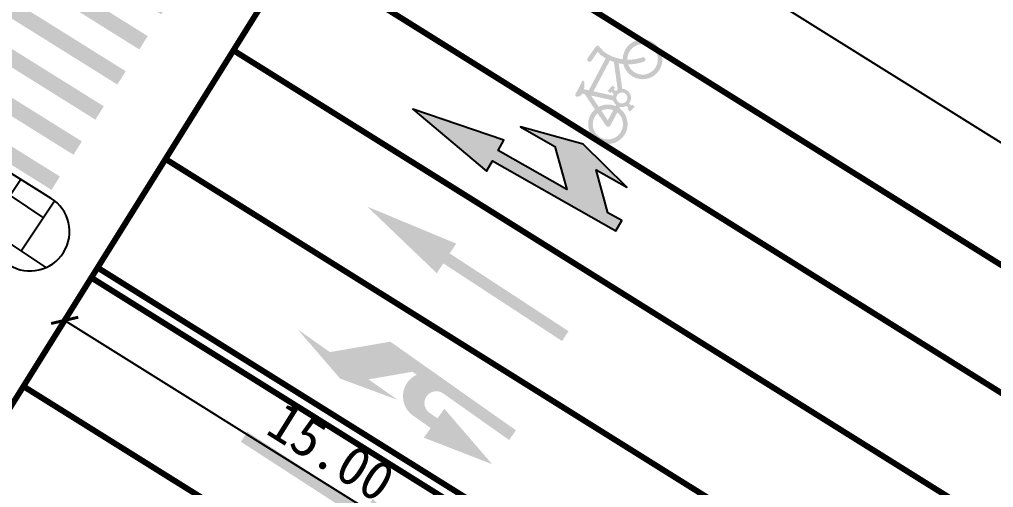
# Model space of a CAD drawing. Header units: millimetres. Extents: x 67536 to 67858, y 50657 to 50929.
# Drawn here: x 67718.04 to 67742.75, y 50755.44 to 50767.31 of the extents above; entities that cross this region are included whole.
import ezdxf

# ---------------------------------------------------------------- set-up
doc = ezdxf.new("R2010")
doc.units = ezdxf.units.MM
doc.linetypes.add('JTSS01', pattern=[6, 2, -4])
for name, color, linetype in [('@-中心线', 2, 'Continuous'), ('@-地面图案', 7, 'Continuous'), ('@-标注', 7, 'Continuous'), ('@-注释', 7, 'Continuous'), ('@-路面边线', 7, 'Continuous'), ('@-辅助设计', 4, 'Continuous'), ('@-隔离岛', 3, 'Continuous')]:
    doc.layers.add(name, color=color, linetype=linetype)
doc.layers.add('@-道路标线', color=7, linetype='Continuous', lineweight=0)
doc.layers.get('0').off()
doc.layers.get('@-辅助设计').off()
doc.styles.add('--黑体', font='simhei.ttf')
doc.dimstyles.new('标志标注', dxfattribs={"dimtxt": 1, "dimasz": 0.5, "dimexe": 0, "dimexo": 0, "dimgap": 0.25, "dimtad": 1, "dimzin": 0, "dimdsep": 46, "dimtxsty": '--黑体', "dimblk": 'ARCHTICK', "dimcen": 0.09, "dimadec": 0, "dimazin": 0, "dimtfac": 1, "dimtix": 1, "dimtmove": 1, "dimatfit": 0, "dimfxl": 1, "dimtolj": 1, "dimtzin": 0, "dimarcsym": 0})

# ---------------------------------------------------------------- blocks, each defined once
blk = doc.blocks.new('6米直行加右转')
at = {"layer": '@-地面图案'}
blk.add_hatch(color=256, dxfattribs=at).paths.add_polyline_path([(1.600000000000023, -0.1500000000000057), (3.600000000000023, -0.1500000000000057), (3.600000000000023, -0.4500000000000171), (5.999999999999999, -2.846334279382745e-14), (3.600000000000023, 0.4499999999999604), (3.600000000000022, 0.1500000000000057), (0, 0.1500000000000057), (0, -0.1500000000000057), (0.399999999999977, -0.1500000000000057), (1.199999999999989, -0.9500000000000169), (0.300000000000012, -0.9500000000000169), (1.800000000000011, -1.349999999999994), (3.399999999999977, -0.9500000000000172), (2.399999999999977, -0.950000000000017)])
at = {"layer": '@-地面图案', "linetype": 'Continuous'}
blk.add_lwpolyline([(1.800000000000011, -1.349999999999994), (3.399999999999977, -0.950000000000017), (2.399999999999977, -0.950000000000017), (1.600000000000023, -0.1500000000000057), (3.600000000000023, -0.1500000000000057), (3.600000000000023, -0.4500000000000171), (6, -2.842170943040401e-14), (3.600000000000023, 0.4499999999999602), (3.600000000000023, 0.1500000000000057), (0, 0.1500000000000057), (0, -0.1500000000000057), (0.3999999999999773, -0.1500000000000057), (1.199999999999989, -0.950000000000017), (0.3000000000000114, -0.950000000000017)], close=True, dxfattribs=at)
blk = doc.blocks.new('_ARCHTICK')
at = {"color": 0, "linetype": 'ByBlock', "const_width": 0.15}
blk.add_lwpolyline([(-0.5, -0.5), (0.5, 0.5)], dxfattribs=at)
blk = doc.blocks.new('*D73')
at = {"layer": '@-注释', "color": 0, "lineweight": -2, "transparency": 16777216}
for p, q in [((67720.02624500946, 50761.01256658491), (67719.19076289148, 50759.67551570306)), ((67719.19076289148, 50759.67551570306), (67731.91148433398, 50751.72672673981)), ((67732.74696645196, 50753.06377762166), (67731.91148433398, 50751.72672673981))]:
    blk.add_line(p, q, dxfattribs=at)
at = {"layer": 'Defpoints', "color": 0, "transparency": 16777216}
for p in [(67720.02624500946, 50761.01256658491), (67732.74696645196, 50753.06377762166), (67731.91148433398, 50751.72672673981)]:
    blk.add_point(p, dxfattribs=at)
at = {"layer": '@-注释', "color": 0, "lineweight": -2, "transparency": 16777216, "xscale": 0.5, "yscale": 0.5, "zscale": 0.5}
for p, rotation in [((67719.19076289148, 50759.67551570306), 148.0000000011344), ((67731.91148433398, 50751.72672673981), 328.0000000011345)]:
    blk.add_blockref('_ARCHTICK', p, dxfattribs=dict(at, rotation=rotation))
at = {"layer": '@-注释', "color": 0, "transparency": 16777216, "insert": (67725.9515401354, 50756.34192160871), "char_height": 1, "attachment_point": 5, "rotation": 328.0000000011344, "style": '--黑体'}
blk.add_mtext('\\A1;15.00', dxfattribs=at)
blk = doc.blocks.new('*D98')
at = {"layer": '@-标注', "color": 0, "lineweight": -2, "transparency": 16777216}
for p, q in [((67726.49126003313, 50771.35875335801), (67727.88493864624, 50773.58910536495)), ((67744.84590056934, 50762.99072008026), (67727.88493864624, 50773.58910536495)), ((67743.45222195622, 50760.76036807331), (67744.84590056934, 50762.99072008026))]:
    blk.add_line(p, q, dxfattribs=at)
at = {"layer": 'Defpoints', "color": 0, "transparency": 16777216}
for p in [(67727.88493864624, 50773.58910536495), (67726.49126003313, 50771.35875335801), (67743.45222195622, 50760.76036807331)]:
    blk.add_point(p, dxfattribs=at)
at = {"layer": '@-标注', "color": 0, "lineweight": -2, "transparency": 16777216, "xscale": 0.5, "yscale": 0.5, "zscale": 0.5}
for p, rotation in [((67727.88493864624, 50773.58910536495), 147.9999999998986), ((67744.84590056934, 50762.99072008026), 327.9999999998986)]:
    blk.add_blockref('_ARCHTICK', p, dxfattribs=dict(at, rotation=rotation))
at = {"layer": '@-标注', "color": 0, "transparency": 16777216, "insert": (67736.7658361305, 50768.93071310989), "char_height": 1, "attachment_point": 5, "rotation": 327.9999999998986, "style": '--黑体'}
blk.add_mtext('\\A1;20.00', dxfattribs=at)
blk = doc.blocks.new('安全岛')
at = {"layer": '@-隔离岛'}
h = blk.add_hatch(dxfattribs=at)
h.set_pattern_fill('AR-HBONE', color=30, scale=0.01, angle=-1.6576033e-09, style=0)
h.set_pattern_definition([(44.9999999983424, (0, 0), (4.156886443366873e-11, 1.436840979371065), [3.048, -1.016]), (134.9999999983424, (0.7184200000207843, 0.7184199999792156), (4.156886443366873e-11, 1.436840979371065), [3.048, -1.016])])
h.paths.add_polyline_path([(67669.73388765508, 50802.97680845962, 0.9999999851010306), (67668.38928634053, 50801.49585467608), (67671.27921282793, 50798.78014499724, 1.000000021073415), (67672.64744296255, 50800.23889440441)])
at = {"layer": '@-隔离岛', "linetype": 'Continuous', "flags": 128}
for points in [[(67669.7325219488, 50802.97809183544), (67672.64744296616, 50800.23889440103)], [(67668.36428753067, 50801.51934645353), (67671.27921283204, 50798.78014499338)]]:
    blk.add_lwpolyline(points, dxfattribs=at)
at = {"layer": '@-隔离岛', "linetype": 'Continuous'}
for centre, radius, start, end in [((67669.06158699801, 50802.23633156766), 1.000147089691104, 45.79745735733002, 225.79745735733), ((67671.96332789911, 50799.5095196972), 1.000000441775133, 226.8339718696227, 46.83397186962267)]:
    blk.add_arc(centre, radius, start, end, dxfattribs=at)
blk = doc.blocks.new('*U128')
at = {"layer": '@-路面边线'}
h = blk.add_hatch(color=256, dxfattribs=at)
h.dxf.hatch_style = 1
h.paths.add_polyline_path([(0.2819783789236417, 0.004826085955245835), (0.28197837892841, -3.995173914039019), (0.6819783789279139, -3.995173914035919), (0.6819783789231455, 0.004826085958344939)])
blk = doc.blocks.new('*U130')
at = {"layer": '@-道路标线', "color": 0, "linetype": 'ByBlock', "lineweight": -2, "transparency": 16777216, "rotation": 237.9999999999586}
for p in [(67724.77927227836, 50772.47153249715), (67724.22285705092, 50771.58108199619), (67723.66644182347, 50770.69063149523), (67723.11002659603, 50769.80018099427), (67722.55361136858, 50768.9097304933), (67721.99719614114, 50768.01927999234), (67721.44078091369, 50767.12882949137), (67720.88436568624, 50766.23837899041), (67720.3279504588, 50765.34792848944), (67719.77153523135, 50764.45747798848), (67719.21512000391, 50763.56702748752)]:
    blk.add_blockref('*U128', p, dxfattribs=at)

msp = doc.modelspace()

# ---------------------------------------------------------------- hatches: boundary and pattern name
at = {"layer": '@-道路标线'}
h = msp.add_hatch(color=7, dxfattribs=at)
edge = h.paths.add_edge_path()
edge.add_line((67732.37859591423, 50765.41597209642), (67732.3216417897, 50765.4287680186))
edge.add_ellipse((67731.91719839693, 50765.6406800539), major_axis=(-0.294394630429992, 0.3490151165421425), ratio=0.9999805706952836, start_angle=200.1195756284293, end_angle=202.1999952957983, ccw=False)
edge.add_ellipse((67732.1914089227, 50765.50168023157), major_axis=(0.1149100332357679, 0.0969267380229854), ratio=0.9999999506772708, start_angle=219.8589830386828, end_angle=284.2785924977287, ccw=False)
edge.add_ellipse((67732.18229836193, 50765.39295434783), major_axis=(0.03273972851761595, 0.02761599661588862), ratio=0.9999998303205472, start_angle=113.18325781182659, end_angle=206.501347011118, ccw=False)
edge.add_line((67732.14402359113, 50765.41217867372), (67732.32950334801, 50765.76251340828))
edge.add_ellipse((67732.32666280512, 50765.72095168266), major_axis=(0.03184328155220946, 0.02685984262549533), ratio=0.9999998508462595, start_angle=310.81329457208363, end_angle=405.9425271505703, ccw=False)
edge.add_ellipse((67731.91719839693, 50765.6406800539), major_axis=(0.3490162879078428, 0.2943956184782341), ratio=0.999999995276094, start_angle=307.0992444217952, end_angle=329.14455822133897, ccw=False)
edge.add_line((67732.36253172052, 50765.53988618305), (67732.48374457615, 50765.51265320371))
edge.add_line((67732.48374457663, 50765.5126532045), (67732.91245698457, 50766.32240652926))
edge.add_ellipse((67733.49070117905, 50767.34957930891), major_axis=(-0.7600104331305128, 0.9010189129633899), ratio=0.9999997747193812, start_angle=102.93400800517048, end_angle=110.4751074252666, ccw=False)
edge.add_line((67732.78265478174, 50766.40717782047), (67732.710069813, 50766.48882041081))
edge.add_line((67732.71006981347, 50766.4888204116), (67732.55000963074, 50766.25828669615))
edge.add_ellipse((67732.50180066413, 50766.29175831027), major_axis=(-0.03784060916535394, 0.04486136380470548), ratio=0.9999999969862579, start_angle=15.0799806736444, end_angle=195.0799806736443, ccw=False)
edge.add_line((67732.45359169722, 50766.32522992567), (67732.65272369805, 50766.61203854987))
edge.add_ellipse((67732.70438705572, 50766.58354227605), major_axis=(-0.03804159580121894, 0.04509964048127858), ratio=0.9999999565071804, start_angle=-94.40099306387123, end_angle=20.972252427922285, ccw=False)
edge.add_line((67732.75227288695, 50766.61801091996), (67732.86235664075, 50766.49419021254))
edge.add_ellipse((67733.49070117905, 50767.34957930891), major_axis=(0.8112959646659608, 0.684329028649221), ratio=0.9999999809832021, start_angle=193.5523853715453, end_angle=221.8935450160579)
edge.add_ellipse((67733.84791913517, 50766.29718370116), major_axis=(0.3853859938839992, 0.325073505028759), ratio=0.9999999808311439, start_angle=-98.18991527179861, end_angle=139.7104712913849, ccw=False)
edge.add_ellipse((67733.84791913517, 50766.29718370116), major_axis=(0.3853859927569906, 0.3250735040781262), ratio=0.9999999833191034, start_angle=153.487581228541, end_angle=261.8100847081013, ccw=False)
edge.add_ellipse((67733.49070117905, 50767.34957930891), major_axis=(0.9010187508633858, 0.760010296398983), ratio=0.9999999987140331, start_angle=217.7231741279261, end_angle=223.3859971820988, ccw=False)
edge.add_line((67733.24302690352, 50766.19714375249), (67733.3312366185, 50765.54958071245))
edge.add_ellipse((67733.32247733914, 50765.31854439204), major_axis=(0.1767276357335071, 0.1490699529693575), ratio=0.9999999485642296, start_angle=280.9424230675123, end_angle=407.6811191826454, ccw=False)
edge.add_line((67733.5023838323, 50765.17332677574), (67733.5552118381, 50765.12326954467))
edge.add_line((67733.55521183909, 50765.12326954625), (67733.58670881088, 50765.15427460913))
edge.add_line((67733.5867088096, 50765.15427460883), (67733.64682145944, 50765.0932082455))
edge.add_line((67733.64682145894, 50765.0932082447), (67733.5248497913, 50764.97314148118))
edge.add_line((67733.52484979128, 50764.97314148118), (67733.46473714225, 50765.03420784402))
edge.add_line((67733.46473714225, 50765.03420784402), (67733.49410849041, 50765.06312048561))
edge.add_line((67733.49410849198, 50765.06312048461), (67733.43669354054, 50765.11752408394))
edge.add_ellipse((67733.32247733914, 50765.31854439204), major_axis=(-0.1490699470323427, 0.1767276286949687), ratio=0.9999998710940378, start_angle=156.077858777343, end_angle=169.4568067655877, ccw=False)
edge.add_line((67733.38707964412, 50765.09655104399), (67733.35686364803, 50765.08991349327))
edge.add_ellipse((67733.32247733914, 50765.31854439204), major_axis=(0.1767276339232337, 0.14906995144239), ratio=0.99999997824153, start_angle=219.2364363992578, end_angle=238.4055656186149, ccw=False)
edge.add_line((67733.27988431306, 50765.09129928119), (67733.26129268129, 50765.05618335104))
edge.add_ellipse((67732.9678657976, 50764.6504582893), major_axis=(-0.322838753978768, 0.3827366184622535), ratio=0.999999957172602, start_angle=251.5529690226818, end_angle=283.97727336007733, ccw=False)
edge.add_line((67733.43309124911, 50764.83559996339), (67733.46425522439, 50764.71610649674))
edge.add_ellipse((67732.9678657976, 50764.6504582893), major_axis=(0.3827366019810828, 0.322838740076883), ratio=0.9999999765459381, start_angle=90.72597712170881, end_angle=327.3860601384187, ccw=False)
edge.add_line((67732.64020357287, 50765.02907367869), (67732.37859591156, 50765.4159720992))
edge = h.paths.add_edge_path(flags=16)
edge.add_line((67732.60244061664, 50765.48598568357), (67733.09817550474, 50765.37460857676))
edge.add_ellipse((67733.32247733914, 50765.31854439204), major_axis=(0.176727881901056, 0.1490701606119529), ratio=0.9999989921065656, start_angle=113.33312174311399, end_angle=125.81877227170509, ccw=False)
edge.add_line((67733.11560101717, 50765.42177564692), (67733.0579968895, 50765.47635850126))
edge.add_line((67733.05799688795, 50765.47635850224), (67733.02617189202, 50765.44040014451))
edge.add_line((67733.0261718925, 50765.44040014531), (67732.9620048969, 50765.49719123606))
edge.add_line((67732.9620048964, 50765.49719123527), (67733.0844092502, 50765.63549320939))
edge.add_line((67733.0844092497, 50765.6354932086), (67733.14857624818, 50765.57870211716))
edge.add_line((67733.14857624946, 50765.57870211745), (67733.11482078506, 50765.54056256272))
edge.add_line((67733.11482078506, 50765.54056256272), (67733.1677872209, 50765.49037416143))
edge.add_ellipse((67733.32247733914, 50765.31854439204), major_axis=(-0.1490699468905381, 0.1767276285268542), ratio=0.9999996316774112, start_angle=-12.801403836924408, end_angle=1.8475263374838278, ccw=False)
edge.add_line((67733.21627063242, 50765.52390904308), (67733.12000159844, 50766.23063691396))
edge.add_ellipse((67733.49070117905, 50767.34957930891), major_axis=(0.9010186835191508, 0.7600102395940471), ratio=0.9999999651228509, start_angle=206.1845881327514, end_angle=211.5225778991242, ccw=False)
edge.add_line((67733.017513156, 50766.26997597472), (67732.60244061565, 50765.48598568199))
edge = h.paths.add_edge_path(flags=16)
edge.add_line((67732.53989685199, 50765.37973250274), (67732.73373585973, 50765.09305892188))
edge.add_ellipse((67732.9678657976, 50764.6504582893), major_axis=(0.3827366044165242, 0.3228387421311809), ratio=0.9999999682488206, start_angle=387.44292668244736, end_angle=437.7305866839091, ccw=False)
edge.add_line((67733.15874817519, 50765.11335793405), (67733.17368950797, 50765.14157917619))
edge.add_ellipse((67733.32247733914, 50765.31854439204), major_axis=(-0.1490699674834752, 0.1767276529405004), ratio=0.9999998818253548, start_angle=66.12125378608778, end_angle=99.79606636223912, ccw=False)
edge.add_line((67733.10053297243, 50765.25377399032), (67732.539896852, 50765.37973250273))
edge = h.paths.add_edge_path(flags=16)
edge.add_line((67733.34328973677, 50765.18016499763), (67733.36157804108, 50765.1841823897))
edge.add_ellipse((67733.32247733914, 50765.31854439204), major_axis=(-0.02843144591164337, 0.1370170283302143), ratio=0.9999982862807512, start_angle=184.5028513073123, end_angle=536.8305418411982)
edge = h.paths.add_edge_path(flags=16)
edge.add_ellipse((67733.84791913517, 50766.29718370116), major_axis=(0.2956632649911329, 0.2493922856154551), ratio=0.9999999827594351, start_angle=158.9141864051265, end_angle=261.729474163011)
edge.add_ellipse((67733.84791913517, 50766.29718370116), major_axis=(0.2956632683319073, 0.2493922884334019), ratio=0.9999999726421697, start_angle=261.7294742455286, end_angle=501.1211886144014)
edge.add_ellipse((67733.49070117905, 50767.34957930891), major_axis=(0.8112959687239889, 0.6843290320721724), ratio=0.9999999693913519, start_angle=228.2603932092995, end_angle=249.2839976678984)
edge.add_ellipse((67733.86291222456, 50766.2931733977), major_axis=(0.04486264567313705, 0.03784169042277023), ratio=0.9999984609880854, start_angle=249.7117148502653, end_angle=428.8563375229205, ccw=False)
edge.add_ellipse((67733.49070117905, 50767.34957930891), major_axis=(0.9010187004510929, 0.7600102538761585), ratio=0.9999999672635289, start_angle=229.4454243372494, end_angle=249.28399770017649, ccw=False)
edge = h.paths.add_edge_path(flags=16)
edge.add_line((67732.79998872246, 50764.99507583325), (67732.96607804208, 50764.74944199259))
edge.add_line((67732.96607804258, 50764.74944199339), (67733.10349481922, 50765.00899523494))
edge.add_ellipse((67732.9678657976, 50764.6504582893), major_axis=(0.2930138727191059, 0.247157520352234), ratio=0.9999999719880538, start_angle=29.13147224983823, end_angle=75.82490958884358)
edge = h.paths.add_edge_path(flags=16)
edge.add_ellipse((67732.9678657976, 50764.6504582893), major_axis=(0.2930138773788397, 0.2471575242827243), ratio=0.9999999542659418, start_angle=92.82568757028405, end_angle=327.3860593604895)
edge.add_line((67733.34788952711, 50764.70071696572), (67733.32403113155, 50764.79219827182))
edge.add_ellipse((67732.9678657976, 50764.6504582893), major_axis=(0.2930138761108013, 0.2471575232131325), ratio=0.9999999059556514, start_angle=341.5529669549778, end_angle=371.5106501264239)
edge.add_line((67733.20566617325, 50764.95111582683), (67733.03409893898, 50764.62705910427))
edge.add_ellipse((67732.97369817016, 50764.65272487755), major_axis=(-0.0423140532634269, 0.05016478802461485), ratio=0.9999999181052606, start_angle=79.8263932664151, end_angle=206.8305000872452, ccw=False)
edge.add_line((67732.91684813495, 50764.61993680264), (67732.70656392645, 50764.93093162434))
for points in [[(67731.88732113595, 50759.27655780847), (67731.96943042503, 50759.40208893579), (67728.95668331448, 50761.37271189721), (67729.12090189739, 50761.62377415764), (67726.86607595447, 50762.56092940881), (67728.62824615632, 50760.87058738077), (67728.7924647368, 50761.12164963963), (67731.80521184519, 50759.15102667765)], [(67730.54946955758, 50756.76393317202), (67730.63596424798, 50756.88648384812), (67727.44964665038, 50759.13534581901), (67725.91664728436, 50758.87093525632), (67725.09964277096, 50759.44756652968), (67726.1761974808, 50758.19815468519), (67727.63235676009, 50757.66000957969), (67726.89705269941, 50758.17897772721), (67728.01196132747, 50758.3712763168), (67728.11848626385, 50758.29609238844, 0.577350269189626), (67728.0240461147, 50757.26116192782), (67728.4733985968, 50756.94401472656), (67728.30040921521, 50756.69891337385), (67730.03050141137, 50756.02862911135), (67728.81937736143, 50757.4342174345), (67728.64638797927, 50757.18911608104), (67728.44213685123, 50757.33327389973, -1), (67728.78811561454, 50757.82347660633), (67730.46297486646, 50756.64138249533)], [(67723.74066344972, 50756.72280960203), (67723.65907934748, 50756.59693651696), (67726.68003344396, 50754.63891804022), (67726.51686523476, 50754.38717186428), (67728.77558694105, 50753.45944547614), (67727.00636985467, 50755.14241038763), (67726.84320164792, 50754.89066421329), (67723.82224755362, 50756.8486826906)]]:
    msp.add_hatch(color=7, dxfattribs=at).paths.add_polyline_path(points)

# ---------------------------------------------------------------- linework, layer by layer
at = {"layer": '@-中心线', "color": 30, "linetype": 'Continuous', "ltscale": 0.08, "const_width": 0.1499999999999999, "flags": 128}
msp.add_lwpolyline([(67719.86726923019, 50760.75815215606), (67761.36551038935, 50734.82717309757)], dxfattribs=at)
at = {"layer": '@-道路标线', "color": 7, "linetype": 'Continuous', "const_width": 0.15, "flags": 128}
for points in [[(67714.83303621996, 50752.70169524258), (67726.49126003312, 50771.35875335801)], [(67728.65539922529, 50770.00644910355), (67857.60864078191, 50689.42752062546)], [(67725.03398205647, 50769.02662109357), (67775.91686782584, 50737.23146523959)], [(67723.47072022696, 50766.52487920992), (67740.4316821501, 50755.92649392525)], [(67721.7484826182, 50763.76872289741), (67738.70944454135, 50753.17033761273)]]:
    msp.add_lwpolyline(points, dxfattribs=at)
at = {"layer": '@-道路标线', "color": 30, "linetype": 'JTSS01', "const_width": 0.15, "flags": 128}
msp.add_lwpolyline([(67720.02624500946, 50761.01256658491), (67732.7469664518, 50753.06377762142)], dxfattribs=at)
at = {"layer": '@-道路标线', "color": 7, "linetype": 'JTSS01', "const_width": 0.15, "flags": 128}
msp.add_lwpolyline([(67718.14503162143, 50758.00199584356), (67849.26241237024, 50676.07076311101)], dxfattribs=at)
at = {"layer": '@-道路标线', "color": 7, "linetype": 'JTSS01', "flags": 128}
msp.add_lwpolyline([(67740.4316821501, 50755.92649392525, 0.15, 0.15, 0), (67748.91216311167, 50750.62730128291, 0.15, 0.15, 0), (67774.06215040103, 50734.26329690303, 0.15, 0.15, 0), (67854.29664538044, 50684.12722002448, 0, 0, 0)], format="xyseb", dxfattribs=at)

# ---------------------------------------------------------------- block references
at = {"layer": '@-地面图案', "rotation": 150.4908359467966}
msp.add_blockref('6米直行加右转', (67733.24411461405, 50762.07983158666), dxfattribs=at)
at = {"layer": '@-辅助设计', "rotation": 11.22637424622234}
msp.add_blockref('安全岛', (11231.15639025392, -12240.34110592502), dxfattribs=at)
at = {"layer": '@-道路标线'}
msp.add_blockref('*U130', (0, 0), dxfattribs=at)

# ---------------------------------------------------------------- dimensions: what is measured, and where the dimension line sits
at = {"layer": '@-标注'}
dim = msp.add_aligned_dim(p1=(67743.45222195624, 50760.76036807333), p2=(67726.49126003313, 50771.35875335802), distance=-2.629982918467976, dimstyle='标志标注', dxfattribs=at)
dim.commit()
dim.dimension.update_dxf_attribs({"geometry": '*D98', "text_midpoint": (67736.7658361305, 50768.93071310989)})
at = {"layer": '@-注释'}
dim = msp.add_aligned_dim(p1=(67720.02624500946, 50761.01256658491), p2=(67732.74696645196, 50753.06377762167), distance=-1.5766215240625725, dimstyle='标志标注', dxfattribs=at)
dim.commit()
dim.dimension.update_dxf_attribs({"geometry": '*D73', "text_midpoint": (67725.9515401354, 50756.34192160871)})

doc.saveas('drawing.dxf')
